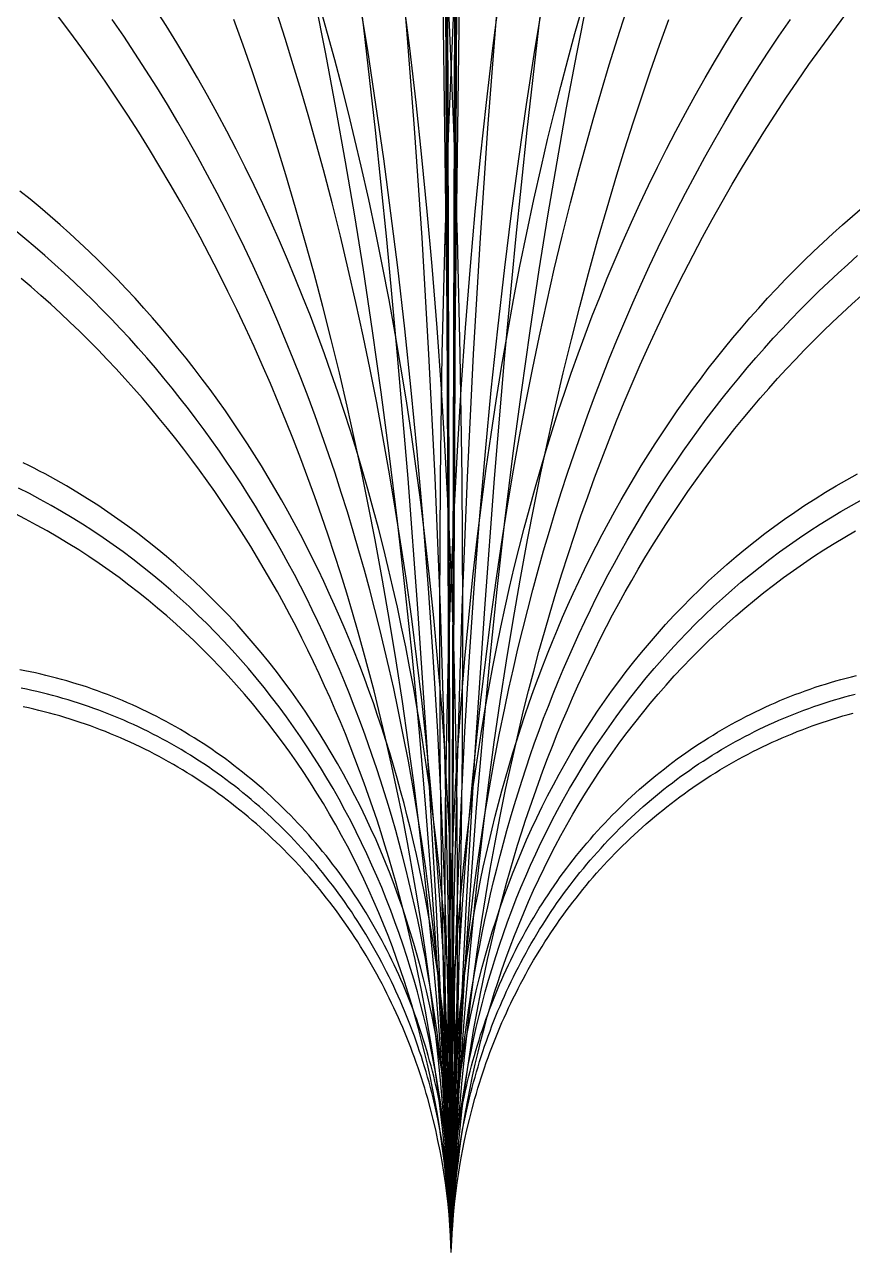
# Model space of a CAD drawing. Header units: millimetres. Extents: x -574 to 574, y 0 to 1996.
# Drawn here: x -20.8 to 19.6, y 0 to 59.9 of the extents above; entities that cross this region are included whole.
import ezdxf

# ---------------------------------------------------------------- set-up
doc = ezdxf.new("R2010")
doc.units = ezdxf.units.MM

msp = doc.modelspace()

# ---------------------------------------------------------------- linework, layer by layer
for points in [[(0, 0), (0, 0), (-2.244, 682.938), (-4.111, 825.61), (-7.212, 967.59), (-11.594, 1110.877), (-20.977, 1341.459), (-49.788, 1995.642)], [(0, 0), (0, 0), (2.244, 682.938), (4.111, 825.61), (7.212, 967.59), (11.594, 1110.877), (20.977, 1341.459), (49.788, 1995.642)], [(0, 0), (0, 0), (-2.071, 466.23), (-4.493, 683.257), (-6.067, 755.252), (-8.249, 826.561), (-11.068, 898.182), (-14.56, 970.78), (-18.801, 1045.351), (-23.959, 1123.893), (-30.532, 1212.072), (-94.621, 1975.681)], [(0, 0), (0, 0), (2.071, 466.23), (4.493, 683.257), (6.067, 755.252), (8.249, 826.561), (11.068, 898.182), (14.56, 970.78), (18.801, 1045.351), (23.959, 1123.893), (30.532, 1212.072), (94.621, 1975.681)], [(0, 0), (0, 0), (-0.598, 208.331), (-4.153, 466.88), (-7.762, 643.021), (-9.005, 683.865), (-10.457, 720.68), (-12.217, 757.145), (-14.317, 793.929), (-16.762, 831.027), (-19.582, 868.77), (-22.844, 907.822), (-26.663, 949.178), (-31.183, 993.832), (-36.682, 1043.771), (-43.489, 1100.977), (-52.158, 1168.752), (-65.129, 1263.324), (-163.734, 1944.91)], [(0, 0), (0, 0), (0.598, 208.331), (4.153, 466.88), (7.762, 643.021), (9.005, 683.865), (10.457, 720.68), (12.217, 757.145), (14.317, 793.929), (16.762, 831.027), (19.582, 868.77), (22.844, 907.822), (26.663, 949.178), (31.183, 993.832), (36.682, 1043.771), (43.489, 1100.977), (52.158, 1168.752), (65.129, 1263.324), (163.734, 1944.91)], [(0, 0), (0, 0), (-0.461, 152.062), (-1.202, 208.662), (-3.492, 310.122), (-8.337, 467.804), (-13.407, 598.332), (-15.564, 643.833), (-16.838, 666.237), (-18.136, 685.956), (-19.608, 705.663), (-21.253, 725.356), (-23.103, 745.367), (-25.196, 766.027), (-27.544, 787.334), (-30.198, 809.618), (-33.26, 833.538), (-36.76, 859.09), (-40.824, 886.93), (-45.542, 917.381), (-51.123, 951.425), (-57.743, 989.71), (-65.718, 1033.537)], [(0, 0), (0, 0), (0.461, 152.062), (1.202, 208.662), (3.492, 310.122), (8.337, 467.804), (13.407, 598.332), (15.564, 643.833), (16.838, 666.237), (18.136, 685.956), (19.608, 705.663), (21.253, 725.356), (23.103, 745.367), (25.196, 766.027), (27.544, 787.334), (30.198, 809.618), (33.26, 833.538), (36.76, 859.09), (40.824, 886.93), (45.542, 917.381), (51.123, 951.425), (57.743, 989.71), (65.718, 1033.537)], [(0, 0), (0, 0), (-0.374, 109.189), (-0.921, 152.058), (-1.547, 180.856), (-2.403, 208.643), (-3.963, 247.8), (-6.999, 310.36), (-11.389, 387.271), (-16.735, 468.485), (-22.529, 546.31)], [(0, 0), (0, 0), (0.374, 109.189), (0.921, 152.058), (1.547, 180.856), (2.403, 208.643), (3.963, 247.8), (6.999, 310.36), (11.389, 387.271), (16.735, 468.485), (22.529, 546.31)], [(0, 0), (0, 0), (-0.274, 72.346), (-0.752, 109.521), (-1.286, 133.966), (-1.851, 152.379), (-2.461, 167.774), (-3.126, 181.49), (-3.895, 194.866), (-4.849, 209.237), (-6.132, 226.27), (-7.987, 248.298), (-10.625, 276.645), (-14.12, 310.967), (-18.319, 348.918), (-23.046, 388.494), (-28.247, 429.025), (-33.894, 470.171), (-39.852, 510.936)], [(0, 0), (0, 0), (0.274, 72.346), (0.752, 109.521), (1.286, 133.966), (1.851, 152.379), (2.461, 167.774), (3.126, 181.49), (3.895, 194.866), (4.849, 209.237), (6.132, 226.27), (7.987, 248.298), (10.625, 276.645), (14.12, 310.967), (18.319, 348.918), (23.046, 388.494), (28.247, 429.025), (33.894, 470.171), (39.852, 510.936)], [(0, 0), (0, 0), (-0.175, 43.541), (-0.548, 72.344), (-1.008, 93.439), (-1.513, 109.844), (-2.046, 123.23), (-2.601, 134.605), (-3.161, 144.302), (-3.74, 152.991), (-4.347, 161.006), (-4.968, 168.349), (-5.624, 175.352), (-6.309, 182.015), (-7.052, 188.673), (-7.856, 195.323), (-8.763, 202.298), (-9.78, 209.596), (-10.911, 217.216), (-12.266, 225.818), (-13.862, 235.4), (-15.773, 246.286), (-18.083, 258.802)], [(0, 0), (0, 0), (0.175, 43.541), (0.548, 72.344), (1.008, 93.439), (1.513, 109.844), (2.046, 123.23), (2.601, 134.605), (3.161, 144.302), (3.74, 152.991), (4.347, 161.006), (4.968, 168.349), (5.624, 175.352), (6.309, 182.015), (7.052, 188.673), (7.856, 195.323), (8.763, 202.298), (9.78, 209.596), (10.911, 217.216), (12.266, 225.818), (13.862, 235.4), (15.773, 246.286), (18.083, 258.802)], [(0, 0), (0, 0), (-0.355, 9.034), (-0.744, 17.06), (-1.166, 24.414), (-1.632, 31.431), (-2.112, 37.774), (-2.62, 43.78), (-3.153, 49.447), (-3.703, 54.776), (-4.266, 59.767), (-4.833, 64.42), (-5.4, 68.736), (-5.959, 72.715), (-6.553, 76.689), (-7.131, 80.326), (-7.743, 83.958), (-8.329, 87.255), (-8.945, 90.546), (-9.592, 93.831)], [(0, 0), (0, 0), (-0.04, 9.04), (-0.148, 17.076), (-0.313, 24.44), (-0.534, 31.468), (-0.792, 37.825), (-1.091, 43.845), (-1.425, 49.527), (-1.79, 54.872), (-2.178, 59.879), (-2.583, 64.55), (-2.999, 68.883), (-3.419, 72.879), (-3.875, 76.871), (-4.326, 80.526), (-4.811, 84.177), (-5.282, 87.492), (-5.784, 90.803), (-6.262, 93.778)], [(0, 0), (0, 0), (0.276, 9.036), (0.448, 17.071), (0.54, 24.436), (0.564, 31.468), (0.528, 37.83), (0.44, 43.856), (0.304, 49.547), (0.126, 54.901), (-0.087, 59.919), (-0.329, 64.6), (-0.593, 68.945), (-0.874, 72.953), (-1.19, 76.959), (-1.514, 80.628), (-1.871, 84.294), (-2.227, 87.623), (-2.613, 90.949), (-2.987, 93.939)], [(0, 0), (0, 0), (-0.276, 9.036), (-0.448, 17.071), (-0.54, 24.436), (-0.564, 31.468), (-0.528, 37.83), (-0.44, 43.856), (-0.304, 49.547), (-0.126, 54.901), (0.087, 59.919), (0.329, 64.6), (0.593, 68.945), (0.874, 72.953), (1.19, 76.959), (1.514, 80.628), (1.871, 84.294), (2.227, 87.623), (2.613, 90.949), (2.987, 93.939)], [(0, 0), (0, 0), (0.355, 9.034), (0.744, 17.06), (1.166, 24.414), (1.632, 31.431), (2.112, 37.774), (2.62, 43.78), (3.153, 49.447), (3.703, 54.776), (4.266, 59.767), (4.833, 64.42), (5.4, 68.736), (5.959, 72.715), (6.553, 76.689), (7.131, 80.326), (7.743, 83.958), (8.329, 87.255), (8.945, 90.546), (9.592, 93.831)], [(0, 0), (0, 0), (0.04, 9.04), (0.148, 17.076), (0.313, 24.44), (0.534, 31.468), (0.792, 37.825), (1.091, 43.845), (1.425, 49.527), (1.79, 54.872), (2.178, 59.879), (2.583, 64.55), (2.999, 68.883), (3.419, 72.879), (3.875, 76.871), (4.326, 80.526), (4.811, 84.177), (5.282, 87.492), (5.784, 90.803), (6.262, 93.778)], [(0, 0), (0, 0), (-0.023, 5.018), (-0.083, 9.367), (-0.183, 13.715), (-0.313, 17.727), (-0.479, 21.738), (-0.664, 25.413), (-0.884, 29.087), (-1.113, 32.424), (-1.373, 35.76), (-1.664, 39.093), (-1.953, 42.089), (-2.269, 45.084), (-2.614, 48.075), (-2.944, 50.731), (-3.298, 53.384), (-3.677, 56.033), (-4.08, 58.679), (-4.51, 61.32)], [(0, 0), (0, 0), (0.152, 5.016), (0.244, 9.364), (0.295, 13.713), (0.306, 17.727), (0.28, 21.742), (0.223, 25.421), (0.132, 29.1), (0.019, 32.444), (-0.124, 35.786), (-0.299, 39.127), (-0.483, 42.132), (-0.695, 45.135), (-0.934, 48.137), (-1.172, 50.803), (-1.433, 53.466), (-1.719, 56.127), (-2.03, 58.785), (-2.368, 61.44)], [(0, 0), (0, 0), (-0.152, 5.016), (-0.244, 9.364), (-0.295, 13.713), (-0.306, 17.727), (-0.28, 21.742), (-0.223, 25.421), (-0.132, 29.1), (-0.019, 32.444), (0.124, 35.786), (0.299, 39.127), (0.483, 42.132), (0.695, 45.135), (0.934, 48.137), (1.172, 50.803), (1.433, 53.466), (1.719, 56.127), (2.03, 58.785), (2.368, 61.44)], [(0, 0), (0, 0), (0.023, 5.018), (0.083, 9.367), (0.183, 13.715), (0.313, 17.727), (0.479, 21.738), (0.664, 25.413), (0.884, 29.087), (1.113, 32.424), (1.373, 35.76), (1.664, 39.093), (1.953, 42.089), (2.269, 45.084), (2.614, 48.075), (2.944, 50.731), (3.298, 53.384), (3.677, 56.033), (4.08, 58.679), (4.51, 61.32)], [(0, 0), (0, 0), (0.05, 1.65), (0.077, 2.97), (0.091, 4.29), (0.094, 5.61), (0.084, 6.931), (0.061, 8.251), (0.025, 9.571), (-0.023, 10.89), (-0.084, 12.209), (-0.159, 13.527), (-0.247, 14.844), (-0.349, 16.161), (-0.465, 17.476), (-0.595, 18.79), (-0.739, 20.102), (-0.897, 21.413), (-1.07, 22.722), (-1.257, 24.029), (-1.46, 25.334), (-1.677, 26.636), (-1.85, 27.611), (-2.032, 28.585), (-2.222, 29.556), (-2.422, 30.526), (-2.63, 31.494), (-2.847, 32.46), (-3.074, 33.424), (-3.309, 34.386), (-3.554, 35.346), (-3.808, 36.303), (-4.072, 37.257), (-4.345, 38.209), (-4.627, 39.158), (-4.919, 40.104), (-5.221, 41.048), (-5.533, 41.988), (-5.854, 42.924), (-6.186, 43.857), (-6.527, 44.787), (-6.878, 45.713), (-7.24, 46.635), (-7.611, 47.552), (-7.993, 48.466), (-8.386, 49.375), (-8.788, 50.28), (-9.202, 51.18), (-9.625, 52.075), (-10.06, 52.965), (-10.505, 53.849), (-10.96, 54.729), (-11.427, 55.602), (-11.904, 56.47), (-12.392, 57.332), (-12.89, 58.187), (-13.4, 59.036), (-13.92, 59.879), (-14.451, 60.714)], [(0, 0), (0, 0), (-0.198, 5.014), (-0.41, 9.358), (-0.662, 13.7), (-0.931, 17.705), (-1.237, 21.708), (-1.551, 25.375), (-1.898, 29.038), (-2.244, 32.366), (-2.62, 35.69), (-3.027, 39.011), (-3.42, 41.996), (-3.841, 44.977), (-4.289, 47.954), (-4.712, 50.597), (-5.158, 53.236), (-5.628, 55.871), (-6.124, 58.501), (-6.645, 61.126)], [(0, 0), (0, 0), (0.09, 3), (0.137, 5.334), (0.162, 7.668), (0.166, 10.003), (0.149, 12.337), (0.108, 14.671), (0.045, 17.005), (-0.028, 19.005), (-0.119, 21.004), (-0.228, 23.002), (-0.355, 24.999), (-0.502, 26.994), (-0.667, 28.988), (-0.852, 30.981), (-1.058, 32.971), (-1.284, 34.959), (-1.488, 36.614), (-1.707, 38.267), (-1.941, 39.918), (-2.191, 41.567), (-2.456, 43.213), (-2.738, 44.857), (-3.035, 46.497), (-3.349, 48.135), (-3.68, 49.769), (-4.028, 51.4), (-4.394, 53.027), (-4.699, 54.326), (-5.016, 55.621), (-5.344, 56.914), (-5.684, 58.204), (-6.036, 59.491), (-6.4, 60.774)], [(0, 0), (0, 0), (-0.09, 3), (-0.137, 5.334), (-0.162, 7.668), (-0.166, 10.003), (-0.149, 12.337), (-0.108, 14.671), (-0.045, 17.005), (0.028, 19.005), (0.119, 21.004), (0.228, 23.002), (0.355, 24.999), (0.502, 26.994), (0.667, 28.988), (0.852, 30.981), (1.058, 32.971), (1.284, 34.959), (1.488, 36.614), (1.707, 38.267), (1.941, 39.918), (2.191, 41.567), (2.456, 43.213), (2.738, 44.857), (3.035, 46.497), (3.349, 48.135), (3.68, 49.769), (4.028, 51.4), (4.394, 53.027), (4.699, 54.326), (5.016, 55.621), (5.344, 56.914), (5.684, 58.204), (6.036, 59.491), (6.4, 60.774)], [(0, 0), (0, 0), (-0.05, 1.65), (-0.077, 2.97), (-0.091, 4.29), (-0.094, 5.61), (-0.084, 6.931), (-0.061, 8.251), (-0.025, 9.571), (0.023, 10.89), (0.084, 12.209), (0.159, 13.527), (0.247, 14.844), (0.349, 16.161), (0.465, 17.476), (0.595, 18.79), (0.739, 20.102), (0.897, 21.413), (1.07, 22.722), (1.257, 24.029), (1.46, 25.334), (1.677, 26.636), (1.85, 27.611), (2.032, 28.585), (2.222, 29.556), (2.422, 30.526), (2.63, 31.494), (2.847, 32.46), (3.074, 33.424), (3.309, 34.386), (3.554, 35.346), (3.808, 36.303), (4.072, 37.257), (4.345, 38.209), (4.627, 39.158), (4.919, 40.104), (5.221, 41.048), (5.533, 41.988), (5.854, 42.924), (6.186, 43.857), (6.527, 44.787), (6.878, 45.713), (7.24, 46.635), (7.611, 47.552), (7.993, 48.466), (8.386, 49.375), (8.788, 50.28), (9.202, 51.18), (9.625, 52.075), (10.06, 52.965), (10.505, 53.849), (10.96, 54.729), (11.427, 55.602), (11.904, 56.47), (12.392, 57.332), (12.89, 58.187), (13.4, 59.036), (13.92, 59.879), (14.451, 60.714)], [(0, 0), (0, 0), (0.198, 5.014), (0.41, 9.358), (0.662, 13.7), (0.931, 17.705), (1.237, 21.708), (1.551, 25.375), (1.898, 29.038), (2.244, 32.366), (2.62, 35.69), (3.027, 39.011), (3.42, 41.996), (3.841, 44.977), (4.289, 47.954), (4.712, 50.597), (5.158, 53.236), (5.628, 55.871), (6.124, 58.501), (6.645, 61.126)], [(0, 0), (0, 0), (-0.065, 1.649), (-0.13, 2.968), (-0.208, 4.286), (-0.298, 5.603), (-0.4, 6.919), (-0.515, 8.235), (-0.642, 9.549), (-0.783, 10.862), (-0.936, 12.173), (-1.102, 13.483), (-1.282, 14.791), (-1.476, 16.097), (-1.683, 17.401), (-1.904, 18.703), (-2.139, 20.002), (-2.388, 21.299), (-2.652, 22.592), (-2.93, 23.883), (-3.223, 25.17), (-3.53, 26.454), (-3.771, 27.415), (-4.02, 28.373), (-4.277, 29.33), (-4.544, 30.283), (-4.819, 31.235), (-5.103, 32.183), (-5.395, 33.129), (-5.697, 34.072), (-6.008, 35.013), (-6.328, 35.95), (-6.657, 36.884), (-6.995, 37.814), (-7.343, 38.742), (-7.7, 39.665), (-8.066, 40.585), (-8.442, 41.502), (-8.827, 42.414), (-9.222, 43.322), (-9.626, 44.226), (-10.04, 45.125), (-10.464, 46.02), (-10.898, 46.91), (-11.342, 47.796), (-11.795, 48.676), (-12.259, 49.551), (-12.732, 50.421), (-13.216, 51.285), (-13.71, 52.143), (-14.214, 52.995), (-14.728, 53.842), (-15.252, 54.682), (-15.786, 55.515), (-16.331, 56.342), (-16.886, 57.163), (-17.451, 57.976), (-18.027, 58.782), (-18.612, 59.58), (-19.208, 60.371)], [(0, 0), (0, 0), (-0.007, 1.65), (-0.027, 2.971), (-0.058, 4.291), (-0.102, 5.61), (-0.158, 6.929), (-0.227, 8.248), (-0.309, 9.566), (-0.403, 10.883), (-0.51, 12.198), (-0.631, 13.513), (-0.765, 14.827), (-0.913, 16.139), (-1.075, 17.449), (-1.25, 18.758), (-1.44, 20.064), (-1.644, 21.369), (-1.862, 22.671), (-2.095, 23.971), (-2.343, 25.267), (-2.605, 26.561), (-2.812, 27.53), (-3.028, 28.496), (-3.252, 29.461), (-3.485, 30.423), (-3.727, 31.384), (-3.978, 32.341), (-4.237, 33.297), (-4.506, 34.25), (-4.784, 35.2), (-5.072, 36.148), (-5.368, 37.093), (-5.674, 38.035), (-5.989, 38.973), (-6.314, 39.909), (-6.648, 40.841), (-6.992, 41.77), (-7.346, 42.695), (-7.709, 43.616), (-8.082, 44.533), (-8.465, 45.446), (-8.858, 46.355), (-9.261, 47.26), (-9.674, 48.16), (-10.098, 49.055), (-10.531, 49.945), (-10.975, 50.83), (-11.429, 51.71), (-11.893, 52.585), (-12.368, 53.454), (-12.853, 54.317), (-13.349, 55.174), (-13.855, 56.025), (-14.372, 56.87), (-14.899, 57.708), (-15.437, 58.54), (-15.985, 59.365), (-16.544, 60.182)], [(0, 0), (0, 0), (-0.12, 2.999), (-0.236, 5.331), (-0.373, 7.661), (-0.532, 9.99), (-0.712, 12.318), (-0.915, 14.643), (-1.141, 16.967), (-1.354, 18.956), (-1.584, 20.944), (-1.832, 22.93), (-2.098, 24.913), (-2.383, 26.893), (-2.687, 28.871), (-3.011, 30.846), (-3.354, 32.817), (-3.718, 34.785), (-4.037, 36.421), (-4.371, 38.055), (-4.72, 39.686), (-5.084, 41.313), (-5.463, 42.937), (-5.858, 44.557), (-6.268, 46.173), (-6.695, 47.785), (-7.139, 49.392), (-7.599, 50.995), (-8.076, 52.593), (-8.471, 53.867), (-8.876, 55.138), (-9.293, 56.405), (-9.721, 57.668), (-10.161, 58.928), (-10.613, 60.183)], [(0, 0), (0, 0), (-0.015, 3.001), (-0.05, 5.336), (-0.106, 7.669), (-0.183, 10.003), (-0.282, 12.335), (-0.404, 14.666), (-0.548, 16.996), (-0.691, 18.992), (-0.852, 20.987), (-1.03, 22.98), (-1.227, 24.971), (-1.443, 26.96), (-1.678, 28.947), (-1.933, 30.932), (-2.207, 32.914), (-2.503, 34.893), (-2.765, 36.54), (-3.041, 38.184), (-3.333, 39.826), (-3.64, 41.465), (-3.962, 43.101), (-4.301, 44.734), (-4.655, 46.363), (-5.026, 47.989), (-5.413, 49.611), (-5.818, 51.229), (-6.24, 52.842), (-6.59, 54.129), (-6.951, 55.413), (-7.324, 56.694), (-7.709, 57.971), (-8.105, 59.245), (-8.513, 60.515)], [(0, 0), (0, 0), (0.015, 3.001), (0.05, 5.336), (0.106, 7.669), (0.183, 10.003), (0.282, 12.335), (0.404, 14.666), (0.548, 16.996), (0.691, 18.992), (0.852, 20.987), (1.03, 22.98), (1.227, 24.971), (1.443, 26.96), (1.678, 28.947), (1.933, 30.932), (2.207, 32.914), (2.503, 34.893), (2.765, 36.54), (3.041, 38.184), (3.333, 39.826), (3.64, 41.465), (3.962, 43.101), (4.301, 44.734), (4.655, 46.363), (5.026, 47.989), (5.413, 49.611), (5.818, 51.229), (6.24, 52.842), (6.59, 54.129), (6.951, 55.413), (7.324, 56.694), (7.709, 57.971), (8.105, 59.245), (8.513, 60.515)], [(0, 0), (0, 0), (0.065, 1.649), (0.13, 2.968), (0.208, 4.286), (0.298, 5.603), (0.4, 6.919), (0.515, 8.235), (0.642, 9.549), (0.783, 10.862), (0.936, 12.173), (1.102, 13.483), (1.282, 14.791), (1.476, 16.097), (1.683, 17.401), (1.904, 18.703), (2.139, 20.002), (2.388, 21.299), (2.652, 22.592), (2.93, 23.883), (3.223, 25.17), (3.53, 26.454), (3.771, 27.415), (4.02, 28.373), (4.277, 29.33), (4.544, 30.283), (4.819, 31.235), (5.103, 32.183), (5.395, 33.129), (5.697, 34.072), (6.008, 35.013), (6.328, 35.95), (6.657, 36.884), (6.995, 37.814), (7.343, 38.742), (7.7, 39.665), (8.066, 40.585), (8.442, 41.502), (8.827, 42.414), (9.222, 43.322), (9.626, 44.226), (10.04, 45.125), (10.464, 46.02), (10.898, 46.91), (11.342, 47.796), (11.795, 48.676), (12.259, 49.551), (12.732, 50.421), (13.216, 51.285), (13.71, 52.143), (14.214, 52.995), (14.728, 53.842), (15.252, 54.682), (15.786, 55.515), (16.331, 56.342), (16.886, 57.163), (17.451, 57.976), (18.027, 58.782), (18.612, 59.58), (19.208, 60.371)], [(0, 0), (0, 0), (0.12, 2.999), (0.236, 5.331), (0.373, 7.661), (0.532, 9.99), (0.712, 12.318), (0.915, 14.643), (1.141, 16.967), (1.354, 18.956), (1.584, 20.944), (1.832, 22.93), (2.098, 24.913), (2.383, 26.893), (2.687, 28.871), (3.011, 30.846), (3.354, 32.817), (3.718, 34.785), (4.037, 36.421), (4.371, 38.055), (4.72, 39.686), (5.084, 41.313), (5.463, 42.937), (5.858, 44.557), (6.268, 46.173), (6.695, 47.785), (7.139, 49.392), (7.599, 50.995), (8.076, 52.593), (8.471, 53.867), (8.876, 55.138), (9.293, 56.405), (9.721, 57.668), (10.161, 58.928), (10.613, 60.183)], [(0, 0), (0, 0), (0.007, 1.65), (0.027, 2.971), (0.058, 4.291), (0.102, 5.61), (0.158, 6.929), (0.227, 8.248), (0.309, 9.566), (0.403, 10.883), (0.51, 12.198), (0.631, 13.513), (0.765, 14.827), (0.913, 16.139), (1.075, 17.449), (1.25, 18.758), (1.44, 20.064), (1.644, 21.369), (1.862, 22.671), (2.095, 23.971), (2.343, 25.267), (2.605, 26.561), (2.812, 27.53), (3.028, 28.496), (3.252, 29.461), (3.485, 30.423), (3.727, 31.384), (3.978, 32.341), (4.237, 33.297), (4.506, 34.25), (4.784, 35.2), (5.072, 36.148), (5.368, 37.093), (5.674, 38.035), (5.989, 38.973), (6.314, 39.909), (6.648, 40.841), (6.992, 41.77), (7.346, 42.695), (7.709, 43.616), (8.082, 44.533), (8.465, 45.446), (8.858, 46.355), (9.261, 47.26), (9.674, 48.16), (10.098, 49.055), (10.531, 49.945), (10.975, 50.83), (11.429, 51.71), (11.893, 52.585), (12.368, 53.454), (12.853, 54.317), (13.349, 55.174), (13.855, 56.025), (14.372, 56.87), (14.899, 57.708), (15.437, 58.54), (15.985, 59.365), (16.544, 60.182)], [(0, 0), (0, 0), (0.037, 1.282), (0.052, 2.243), (0.056, 3.205), (0.049, 4.166), (0.03, 5.128), (-0.001, 6.089), (-0.043, 7.049), (-0.097, 8.009), (-0.163, 8.969), (-0.241, 9.927), (-0.331, 10.884), (-0.433, 11.841), (-0.547, 12.795), (-0.674, 13.749), (-0.765, 14.383), (-0.862, 15.017), (-0.965, 15.65), (-1.073, 16.281), (-1.187, 16.912), (-1.307, 17.542), (-1.432, 18.171), (-1.563, 18.798), (-1.7, 19.424), (-1.843, 20.049), (-1.992, 20.673), (-2.146, 21.295), (-2.306, 21.916), (-2.473, 22.535), (-2.645, 23.152), (-2.823, 23.768), (-3.007, 24.382), (-3.197, 24.994), (-3.394, 25.605), (-3.596, 26.213), (-3.804, 26.819), (-4.018, 27.424), (-4.239, 28.026), (-4.465, 28.625), (-4.698, 29.223), (-4.937, 29.817), (-5.182, 30.41), (-5.433, 31), (-5.691, 31.587), (-5.954, 32.171), (-6.224, 32.752), (-6.5, 33.331), (-6.783, 33.906), (-7.071, 34.479), (-7.366, 35.048), (-7.668, 35.614), (-7.975, 36.176), (-8.289, 36.735), (-8.609, 37.291), (-8.935, 37.843), (-9.268, 38.391), (-9.607, 38.935), (-9.952, 39.475), (-10.303, 40.011), (-10.661, 40.543), (-11.024, 41.071), (-11.394, 41.595), (-11.77, 42.114), (-12.153, 42.629), (-12.541, 43.138), (-12.936, 43.644), (-13.336, 44.144), (-13.743, 44.64), (-14.156, 45.13), (-14.575, 45.615), (-15, 46.095), (-15.431, 46.57), (-15.868, 47.039), (-16.311, 47.502), (-16.759, 47.96), (-17.214, 48.412), (-17.674, 48.859), (-18.14, 49.299), (-18.612, 49.733), (-19.089, 50.16), (-19.572, 50.582), (-20.061, 50.997), (-20.555, 51.406), (-21.054, 51.807)], [(0, 0), (0, 0), (-0.037, 1.282), (-0.052, 2.243), (-0.056, 3.205), (-0.049, 4.166), (-0.03, 5.128), (0.001, 6.089), (0.043, 7.049), (0.097, 8.009), (0.163, 8.969), (0.241, 9.927), (0.331, 10.884), (0.433, 11.841), (0.547, 12.795), (0.674, 13.749), (0.765, 14.383), (0.862, 15.017), (0.965, 15.65), (1.073, 16.281), (1.187, 16.912), (1.307, 17.542), (1.432, 18.171), (1.563, 18.798), (1.7, 19.424), (1.843, 20.049), (1.992, 20.673), (2.146, 21.295), (2.306, 21.916), (2.473, 22.535), (2.645, 23.152), (2.823, 23.768), (3.007, 24.382), (3.197, 24.994), (3.394, 25.605), (3.596, 26.213), (3.804, 26.819), (4.018, 27.424), (4.239, 28.026), (4.465, 28.625), (4.698, 29.223), (4.937, 29.817), (5.182, 30.41), (5.433, 31), (5.691, 31.587), (5.954, 32.171), (6.224, 32.752), (6.5, 33.331), (6.783, 33.906), (7.071, 34.479), (7.366, 35.048), (7.668, 35.614), (7.975, 36.176), (8.289, 36.735), (8.609, 37.291), (8.935, 37.843), (9.268, 38.391), (9.607, 38.935), (9.952, 39.475), (10.303, 40.011), (10.661, 40.543), (11.024, 41.071), (11.394, 41.595), (11.77, 42.114), (12.153, 42.629), (12.541, 43.138), (12.936, 43.644), (13.336, 44.144), (13.743, 44.64), (14.156, 45.13), (14.575, 45.615), (15, 46.095), (15.431, 46.57), (15.868, 47.039), (16.311, 47.502), (16.759, 47.96), (17.214, 48.412), (17.674, 48.859), (18.14, 49.299), (18.612, 49.733), (19.089, 50.16), (19.572, 50.582), (20.061, 50.997)], [(0, 0), (0, 0), (-0.007, 1.282), (-0.026, 2.243), (-0.056, 3.205), (-0.097, 4.165), (-0.149, 5.125), (-0.213, 6.085), (-0.289, 7.043), (-0.377, 8.001), (-0.476, 8.958), (-0.587, 9.913), (-0.71, 10.866), (-0.845, 11.818), (-0.993, 12.769), (-1.153, 13.717), (-1.266, 14.348), (-1.385, 14.978), (-1.51, 15.606), (-1.64, 16.234), (-1.776, 16.861), (-1.918, 17.486), (-2.065, 18.11), (-2.218, 18.732), (-2.377, 19.353), (-2.541, 19.973), (-2.711, 20.591), (-2.888, 21.207), (-3.069, 21.822), (-3.257, 22.435), (-3.451, 23.046), (-3.65, 23.655), (-3.856, 24.263), (-4.067, 24.868), (-4.284, 25.471), (-4.507, 26.072), (-4.737, 26.671), (-4.972, 27.267), (-5.213, 27.861), (-5.46, 28.452), (-5.713, 29.041), (-5.973, 29.628), (-6.238, 30.211), (-6.509, 30.792), (-6.787, 31.37), (-7.071, 31.945), (-7.36, 32.516), (-7.656, 33.085), (-7.958, 33.651), (-8.267, 34.213), (-8.581, 34.771), (-8.901, 35.327), (-9.228, 35.878), (-9.561, 36.426), (-9.9, 36.97), (-10.245, 37.511), (-10.596, 38.047), (-10.953, 38.579), (-11.316, 39.108), (-11.685, 39.632), (-12.061, 40.151), (-12.442, 40.666), (-12.83, 41.177), (-13.223, 41.683), (-13.622, 42.185), (-14.028, 42.681), (-14.439, 43.173), (-14.856, 43.66), (-15.279, 44.141), (-15.708, 44.618), (-16.143, 45.089), (-16.584, 45.555), (-17.03, 46.015), (-17.482, 46.469), (-17.94, 46.918), (-18.403, 47.361), (-18.872, 47.798), (-19.347, 48.229), (-19.827, 48.654), (-20.312, 49.072), (-20.803, 49.485), (-21.3, 49.89)], [(0, 0), (0, 0), (0.007, 1.282), (0.026, 2.243), (0.056, 3.205), (0.097, 4.165), (0.149, 5.125), (0.213, 6.085), (0.289, 7.043), (0.377, 8.001), (0.476, 8.958), (0.587, 9.913), (0.71, 10.866), (0.845, 11.818), (0.993, 12.769), (1.153, 13.717), (1.266, 14.348), (1.385, 14.978), (1.51, 15.606), (1.64, 16.234), (1.776, 16.861), (1.918, 17.486), (2.065, 18.11), (2.218, 18.732), (2.377, 19.353), (2.541, 19.973), (2.711, 20.591), (2.888, 21.207), (3.069, 21.822), (3.257, 22.435), (3.451, 23.046), (3.65, 23.655), (3.856, 24.263), (4.067, 24.868), (4.284, 25.471), (4.507, 26.072), (4.737, 26.671), (4.972, 27.267), (5.213, 27.861), (5.46, 28.452), (5.713, 29.041), (5.973, 29.628), (6.238, 30.211), (6.509, 30.792), (6.787, 31.37), (7.071, 31.945), (7.36, 32.516), (7.656, 33.085), (7.958, 33.651), (8.267, 34.213), (8.581, 34.771), (8.901, 35.327), (9.228, 35.878), (9.561, 36.426), (9.9, 36.97), (10.245, 37.511), (10.596, 38.047), (10.953, 38.579), (11.316, 39.108), (11.685, 39.632), (12.061, 40.151), (12.442, 40.666), (12.83, 41.177), (13.223, 41.683), (13.622, 42.185), (14.028, 42.681), (14.439, 43.173), (14.856, 43.66), (15.279, 44.141), (15.708, 44.618), (16.143, 45.089), (16.584, 45.555), (17.03, 46.015), (17.482, 46.469), (17.94, 46.918), (18.403, 47.361), (18.872, 47.798), (19.347, 48.229), (19.827, 48.654)], [(0, 0), (0, 0), (-0.052, 1.281), (-0.104, 2.241), (-0.167, 3.201), (-0.242, 4.159), (-0.328, 5.117), (-0.426, 6.074), (-0.535, 7.029), (-0.656, 7.983), (-0.788, 8.935), (-0.933, 9.886), (-1.089, 10.835), (-1.257, 11.782), (-1.438, 12.726), (-1.631, 13.668), (-1.766, 14.295), (-1.907, 14.92), (-2.054, 15.544), (-2.206, 16.167), (-2.363, 16.788), (-2.527, 17.408), (-2.695, 18.027), (-2.87, 18.644), (-3.05, 19.259), (-3.236, 19.872), (-3.428, 20.484), (-3.625, 21.094), (-3.828, 21.702), (-4.037, 22.308), (-4.252, 22.912), (-4.473, 23.514), (-4.699, 24.114), (-4.931, 24.711), (-5.169, 25.306), (-5.413, 25.899), (-5.663, 26.49), (-5.918, 27.078), (-6.18, 27.663), (-6.447, 28.245), (-6.721, 28.825), (-7, 29.402), (-7.286, 29.976), (-7.577, 30.547), (-7.874, 31.115), (-8.177, 31.68), (-8.487, 32.242), (-8.802, 32.8), (-9.123, 33.354), (-9.451, 33.906), (-9.784, 34.453), (-10.123, 34.997), (-10.468, 35.537), (-10.819, 36.074), (-11.177, 36.606), (-11.54, 37.134), (-11.909, 37.658), (-12.284, 38.178), (-12.665, 38.694), (-13.052, 39.205), (-13.444, 39.712), (-13.843, 40.214), (-14.247, 40.711), (-14.657, 41.204), (-15.073, 41.692), (-15.495, 42.175), (-15.922, 42.653), (-16.356, 43.125), (-16.794, 43.592), (-17.239, 44.054), (-17.689, 44.511), (-18.144, 44.962), (-18.606, 45.407), (-19.072, 45.847), (-19.544, 46.28), (-20.022, 46.708), (-20.505, 47.13), (-20.993, 47.545)], [(0, 0), (0, 0), (0.052, 1.281), (0.104, 2.241), (0.167, 3.201), (0.242, 4.159), (0.328, 5.117), (0.426, 6.074), (0.535, 7.029), (0.656, 7.983), (0.788, 8.935), (0.933, 9.886), (1.089, 10.835), (1.257, 11.782), (1.438, 12.726), (1.631, 13.668), (1.766, 14.295), (1.907, 14.92), (2.054, 15.544), (2.206, 16.167), (2.363, 16.788), (2.527, 17.408), (2.695, 18.027), (2.87, 18.644), (3.05, 19.259), (3.236, 19.872), (3.428, 20.484), (3.625, 21.094), (3.828, 21.702), (4.037, 22.308), (4.252, 22.912), (4.473, 23.514), (4.699, 24.114), (4.931, 24.711), (5.169, 25.306), (5.413, 25.899), (5.663, 26.49), (5.918, 27.078), (6.18, 27.663), (6.447, 28.245), (6.721, 28.825), (7, 29.402), (7.286, 29.976), (7.577, 30.547), (7.874, 31.115), (8.177, 31.68), (8.487, 32.242), (8.802, 32.8), (9.123, 33.354), (9.451, 33.906), (9.784, 34.453), (10.123, 34.997), (10.468, 35.537), (10.819, 36.074), (11.177, 36.606), (11.54, 37.134), (11.909, 37.658), (12.284, 38.178), (12.665, 38.694), (13.052, 39.205), (13.444, 39.712), (13.843, 40.214), (14.247, 40.711), (14.657, 41.204), (15.073, 41.692), (15.495, 42.175), (15.922, 42.653), (16.356, 43.125), (16.794, 43.592), (17.239, 44.054), (17.689, 44.511), (18.144, 44.962), (18.606, 45.407), (19.072, 45.847), (19.544, 46.28), (20.022, 46.708)], [(0, 0), (0, 0), (0.026, 0.897), (0.034, 1.495), (0.036, 2.094), (0.03, 2.692), (0.016, 3.29), (-0.004, 3.888), (-0.032, 4.485), (-0.067, 5.083), (-0.11, 5.679), (-0.16, 6.276), (-0.218, 6.871), (-0.283, 7.466), (-0.356, 8.06), (-0.436, 8.653), (-0.524, 9.244), (-0.619, 9.835), (-0.722, 10.424), (-0.833, 11.012), (-0.952, 11.599), (-1.078, 12.183), (-1.212, 12.766), (-1.354, 13.348), (-1.504, 13.927), (-1.662, 14.504), (-1.827, 15.079), (-2.001, 15.651), (-2.182, 16.222), (-2.371, 16.789), (-2.569, 17.354), (-2.774, 17.916), (-2.987, 18.475), (-3.208, 19.031), (-3.437, 19.584), (-3.674, 20.133), (-3.919, 20.679), (-4.172, 21.221), (-4.433, 21.759), (-4.702, 22.294), (-4.979, 22.824), (-5.263, 23.351), (-5.555, 23.873), (-5.856, 24.39), (-6.164, 24.903), (-6.479, 25.411), (-6.803, 25.914), (-7.134, 26.413), (-7.473, 26.906), (-7.82, 27.393), (-8.174, 27.875), (-8.536, 28.352), (-8.905, 28.823), (-9.282, 29.288), (-9.666, 29.746), (-10.057, 30.199), (-10.456, 30.645), (-10.862, 31.084), (-11.275, 31.517), (-11.695, 31.943), (-12.122, 32.362), (-12.556, 32.774), (-12.997, 33.178), (-13.444, 33.575), (-13.899, 33.965), (-14.359, 34.346), (-14.826, 34.72), (-15.3, 35.086), (-15.779, 35.444), (-16.265, 35.793), (-16.756, 36.134), (-17.254, 36.467), (-17.757, 36.79), (-18.266, 37.105), (-18.78, 37.411), (-19.039, 37.561), (-19.299, 37.708), (-19.561, 37.853), (-19.824, 37.996), (-20.088, 38.137), (-20.353, 38.275), (-20.62, 38.41), (-20.887, 38.544)], [(0, 0), (0, 0), (-0.026, 0.897), (-0.034, 1.495), (-0.036, 2.094), (-0.03, 2.692), (-0.016, 3.29), (0.004, 3.888), (0.032, 4.485), (0.067, 5.083), (0.11, 5.679), (0.16, 6.276), (0.218, 6.871), (0.283, 7.466), (0.356, 8.06), (0.436, 8.653), (0.524, 9.244), (0.619, 9.835), (0.722, 10.424), (0.833, 11.012), (0.952, 11.599), (1.078, 12.183), (1.212, 12.766), (1.354, 13.348), (1.504, 13.927), (1.662, 14.504), (1.827, 15.079), (2.001, 15.651), (2.182, 16.222), (2.371, 16.789), (2.569, 17.354), (2.774, 17.916), (2.987, 18.475), (3.208, 19.031), (3.437, 19.584), (3.674, 20.133), (3.919, 20.679), (4.172, 21.221), (4.433, 21.759), (4.702, 22.294), (4.979, 22.824), (5.263, 23.351), (5.555, 23.873), (5.856, 24.39), (6.164, 24.903), (6.479, 25.411), (6.803, 25.914), (7.134, 26.413), (7.473, 26.906), (7.82, 27.393), (8.174, 27.875), (8.536, 28.352), (8.905, 28.823), (9.282, 29.288), (9.666, 29.746), (10.057, 30.199), (10.456, 30.645), (10.862, 31.084), (11.275, 31.517), (11.695, 31.943), (12.122, 32.362), (12.556, 32.774), (12.997, 33.178), (13.444, 33.575), (13.899, 33.965), (14.359, 34.346), (14.826, 34.72), (15.3, 35.086), (15.779, 35.444), (16.265, 35.793), (16.756, 36.134), (17.254, 36.467), (17.757, 36.79), (18.266, 37.105), (18.78, 37.411), (19.039, 37.561), (19.299, 37.708), (19.561, 37.853), (19.824, 37.996)], [(0, 0), (0, 0), (-0.005, 0.897), (-0.018, 1.496), (-0.037, 2.094), (-0.064, 2.691), (-0.098, 3.288), (-0.14, 3.885), (-0.189, 4.482), (-0.245, 5.077), (-0.308, 5.672), (-0.379, 6.266), (-0.457, 6.859), (-0.543, 7.451), (-0.637, 8.042), (-0.738, 8.632), (-0.846, 9.22), (-0.962, 9.807), (-1.086, 10.393), (-1.217, 10.976), (-1.356, 11.558), (-1.503, 12.138), (-1.657, 12.716), (-1.819, 13.292), (-1.989, 13.866), (-2.167, 14.437), (-2.352, 15.006), (-2.545, 15.572), (-2.747, 16.136), (-2.956, 16.696), (-3.172, 17.254), (-3.397, 17.808), (-3.629, 18.36), (-3.87, 18.908), (-4.118, 19.452), (-4.374, 19.993), (-4.638, 20.53), (-4.909, 21.063), (-5.188, 21.592), (-5.475, 22.117), (-5.77, 22.637), (-6.073, 23.154), (-6.383, 23.665), (-6.701, 24.172), (-7.026, 24.674), (-7.36, 25.171), (-7.7, 25.663), (-8.048, 26.149), (-8.404, 26.63), (-8.767, 27.106), (-9.137, 27.576), (-9.515, 28.04), (-9.9, 28.498), (-10.292, 28.949), (-10.692, 29.395), (-11.098, 29.834), (-11.512, 30.266), (-11.932, 30.692), (-12.36, 31.11), (-12.794, 31.522), (-13.235, 31.926), (-13.682, 32.324), (-14.136, 32.713), (-14.597, 33.095), (-15.064, 33.469), (-15.537, 33.836), (-16.016, 34.194), (-16.501, 34.544), (-16.992, 34.886), (-17.488, 35.219), (-17.991, 35.544), (-18.499, 35.861), (-19.012, 36.168), (-19.53, 36.466), (-20.054, 36.756), (-20.583, 37.036), (-21.116, 37.307)], [(0, 0), (0, 0), (0.005, 0.897), (0.018, 1.496), (0.037, 2.094), (0.064, 2.691), (0.098, 3.288), (0.14, 3.885), (0.189, 4.482), (0.245, 5.077), (0.308, 5.672), (0.379, 6.266), (0.457, 6.859), (0.543, 7.451), (0.637, 8.042), (0.738, 8.632), (0.846, 9.22), (0.962, 9.807), (1.086, 10.393), (1.217, 10.976), (1.356, 11.558), (1.503, 12.138), (1.657, 12.716), (1.819, 13.292), (1.989, 13.866), (2.167, 14.437), (2.352, 15.006), (2.545, 15.572), (2.747, 16.136), (2.956, 16.696), (3.172, 17.254), (3.397, 17.808), (3.629, 18.36), (3.87, 18.908), (4.118, 19.452), (4.374, 19.993), (4.638, 20.53), (4.909, 21.063), (5.188, 21.592), (5.475, 22.117), (5.77, 22.637), (6.073, 23.154), (6.383, 23.665), (6.701, 24.172), (7.026, 24.674), (7.36, 25.171), (7.7, 25.663), (8.048, 26.149), (8.404, 26.63), (8.767, 27.106), (9.137, 27.576), (9.515, 28.04), (9.9, 28.498), (10.292, 28.949), (10.692, 29.395), (11.098, 29.834), (11.512, 30.266), (11.932, 30.692), (12.36, 31.11), (12.794, 31.522), (13.235, 31.926), (13.682, 32.324), (14.136, 32.713), (14.597, 33.095), (15.064, 33.469), (15.537, 33.836), (16.016, 34.194), (16.501, 34.544), (16.992, 34.886), (17.488, 35.219), (17.991, 35.544), (18.499, 35.861), (19.012, 36.168), (19.53, 36.466), (20.054, 36.756)], [(0, 0), (0, 0), (-0.037, 0.897), (-0.07, 1.494), (-0.11, 2.091), (-0.158, 2.687), (-0.213, 3.283), (-0.275, 3.878), (-0.345, 4.472), (-0.422, 5.066), (-0.506, 5.658), (-0.598, 6.249), (-0.697, 6.839), (-0.803, 7.428), (-0.917, 8.015), (-1.038, 8.601), (-1.167, 9.185), (-1.304, 9.768), (-1.448, 10.349), (-1.599, 10.927), (-1.758, 11.504), (-1.925, 12.079), (-2.1, 12.651), (-2.282, 13.221), (-2.471, 13.788), (-2.669, 14.353), (-2.874, 14.915), (-3.087, 15.474), (-3.307, 16.03), (-3.536, 16.583), (-3.772, 17.133), (-4.016, 17.679), (-4.267, 18.222), (-4.526, 18.761), (-4.793, 19.297), (-5.067, 19.828), (-5.35, 20.356), (-5.639, 20.879), (-5.937, 21.399), (-6.242, 21.913), (-6.555, 22.423), (-6.875, 22.929), (-7.202, 23.429), (-7.537, 23.925), (-7.88, 24.415), (-8.23, 24.901), (-8.587, 25.381), (-8.952, 25.855), (-9.324, 26.324), (-9.703, 26.787), (-10.089, 27.244), (-10.482, 27.694), (-10.882, 28.139), (-11.29, 28.577), (-11.704, 29.009), (-12.125, 29.434), (-12.553, 29.852), (-12.987, 30.263), (-13.428, 30.668), (-13.876, 31.065), (-14.33, 31.454), (-14.79, 31.836), (-15.257, 32.211), (-15.73, 32.577), (-16.209, 32.936), (-16.693, 33.287), (-17.184, 33.629), (-17.68, 33.963), (-18.182, 34.289), (-18.689, 34.606), (-19.202, 34.915), (-19.72, 35.215), (-20.242, 35.506), (-20.77, 35.788), (-21.303, 36.06)], [(0, 0), (0, 0), (0.037, 0.897), (0.07, 1.494), (0.11, 2.091), (0.158, 2.687), (0.213, 3.283), (0.275, 3.878), (0.345, 4.472), (0.422, 5.066), (0.506, 5.658), (0.598, 6.249), (0.697, 6.839), (0.803, 7.428), (0.917, 8.015), (1.038, 8.601), (1.167, 9.185), (1.304, 9.768), (1.448, 10.349), (1.599, 10.927), (1.758, 11.504), (1.925, 12.079), (2.1, 12.651), (2.282, 13.221), (2.471, 13.788), (2.669, 14.353), (2.874, 14.915), (3.087, 15.474), (3.307, 16.03), (3.536, 16.583), (3.772, 17.133), (4.016, 17.679), (4.267, 18.222), (4.526, 18.761), (4.793, 19.297), (5.067, 19.828), (5.35, 20.356), (5.639, 20.879), (5.937, 21.399), (6.242, 21.913), (6.555, 22.423), (6.875, 22.929), (7.202, 23.429), (7.537, 23.925), (7.88, 24.415), (8.23, 24.901), (8.587, 25.381), (8.952, 25.855), (9.324, 26.324), (9.703, 26.787), (10.089, 27.244), (10.482, 27.694), (10.882, 28.139), (11.29, 28.577), (11.704, 29.009), (12.125, 29.434), (12.553, 29.852), (12.987, 30.263), (13.428, 30.668), (13.876, 31.065), (14.33, 31.454), (14.79, 31.836), (15.257, 32.211), (15.73, 32.577), (16.209, 32.936), (16.693, 33.287), (17.184, 33.629), (17.68, 33.963), (18.182, 34.289), (18.689, 34.606), (19.202, 34.915), (19.72, 35.215)], [(0, 0), (0, 0), (0.021, 0.788), (0.024, 1.313), (0.019, 1.838), (0.005, 2.363), (-0.018, 2.888), (-0.05, 3.413), (-0.091, 3.936), (-0.14, 4.459), (-0.198, 4.981), (-0.266, 5.502), (-0.342, 6.022), (-0.427, 6.54), (-0.521, 7.057), (-0.624, 7.572), (-0.679, 7.829), (-0.737, 8.085), (-0.796, 8.341), (-0.858, 8.597), (-0.922, 8.851), (-0.988, 9.106), (-1.056, 9.359), (-1.127, 9.612), (-1.2, 9.864), (-1.275, 10.116), (-1.353, 10.367), (-1.433, 10.617), (-1.515, 10.867), (-1.599, 11.115), (-1.686, 11.363), (-1.775, 11.611), (-1.866, 11.857), (-1.959, 12.102), (-2.055, 12.347), (-2.152, 12.591), (-2.253, 12.834), (-2.355, 13.076), (-2.46, 13.317), (-2.566, 13.556), (-2.675, 13.795), (-2.787, 14.033), (-2.9, 14.27), (-3.016, 14.506), (-3.134, 14.741), (-3.254, 14.974), (-3.377, 15.206), (-3.501, 15.438), (-3.628, 15.668), (-3.757, 15.897), (-3.888, 16.124), (-4.022, 16.35), (-4.157, 16.575), (-4.295, 16.799), (-4.435, 17.021), (-4.577, 17.242), (-4.721, 17.462), (-4.867, 17.68), (-5.016, 17.897), (-5.166, 18.112), (-5.319, 18.326), (-5.474, 18.538), (-5.63, 18.749), (-5.789, 18.958), (-5.95, 19.165), (-6.113, 19.371), (-6.278, 19.576), (-6.445, 19.778), (-6.614, 19.979), (-6.785, 20.179), (-6.959, 20.376), (-7.134, 20.572), (-7.311, 20.766), (-7.489, 20.958), (-7.67, 21.149), (-7.853, 21.337), (-8.038, 21.524), (-8.224, 21.709), (-8.413, 21.892), (-8.603, 22.073), (-8.795, 22.252), (-8.989, 22.429), (-9.185, 22.605), (-9.382, 22.778), (-9.582, 22.949), (-9.783, 23.118), (-9.986, 23.285), (-10.19, 23.45), (-10.396, 23.612), (-10.604, 23.773), (-10.814, 23.931), (-11.025, 24.087), (-11.237, 24.241), (-11.452, 24.393), (-11.668, 24.543), (-11.885, 24.69), (-12.104, 24.835), (-12.325, 24.978), (-12.547, 25.118), (-12.77, 25.256), (-12.995, 25.392), (-13.221, 25.525), (-13.449, 25.656), (-13.678, 25.785), (-13.909, 25.911), (-14.14, 26.034), (-14.373, 26.156), (-14.608, 26.274), (-14.843, 26.39), (-15.08, 26.504), (-15.318, 26.615), (-15.557, 26.724), (-15.798, 26.83), (-16.039, 26.933), (-16.282, 27.034), (-16.525, 27.132), (-16.77, 27.228), (-17.015, 27.321), (-17.262, 27.411), (-17.51, 27.499), (-17.758, 27.583), (-18.008, 27.666), (-18.258, 27.745), (-18.509, 27.822), (-18.761, 27.896), (-19.014, 27.968), (-19.268, 28.036), (-19.522, 28.102), (-19.777, 28.165), (-20.032, 28.225), (-20.289, 28.283), (-20.546, 28.338), (-20.803, 28.39), (-21.061, 28.439)], [(0, 0), (0, 0), (-0.021, 0.788), (-0.024, 1.313), (-0.019, 1.838), (-0.005, 2.363), (0.018, 2.888), (0.05, 3.413), (0.091, 3.936), (0.14, 4.459), (0.198, 4.981), (0.266, 5.502), (0.342, 6.022), (0.427, 6.54), (0.521, 7.057), (0.624, 7.572), (0.679, 7.829), (0.737, 8.085), (0.796, 8.341), (0.858, 8.597), (0.922, 8.851), (0.988, 9.106), (1.056, 9.359), (1.127, 9.612), (1.2, 9.864), (1.275, 10.116), (1.353, 10.367), (1.433, 10.617), (1.515, 10.867), (1.599, 11.115), (1.686, 11.363), (1.775, 11.611), (1.866, 11.857), (1.959, 12.102), (2.055, 12.347), (2.152, 12.591), (2.253, 12.834), (2.355, 13.076), (2.46, 13.317), (2.566, 13.556), (2.675, 13.795), (2.787, 14.033), (2.9, 14.27), (3.016, 14.506), (3.134, 14.741), (3.254, 14.974), (3.377, 15.206), (3.501, 15.438), (3.628, 15.668), (3.757, 15.897), (3.888, 16.124), (4.022, 16.35), (4.157, 16.575), (4.295, 16.799), (4.435, 17.021), (4.577, 17.242), (4.721, 17.462), (4.867, 17.68), (5.016, 17.897), (5.166, 18.112), (5.319, 18.326), (5.474, 18.538), (5.63, 18.749), (5.789, 18.958), (5.95, 19.165), (6.113, 19.371), (6.278, 19.576), (6.445, 19.778), (6.614, 19.979), (6.785, 20.179), (6.959, 20.376), (7.134, 20.572), (7.311, 20.766), (7.489, 20.958), (7.67, 21.149), (7.853, 21.337), (8.038, 21.524), (8.224, 21.709), (8.413, 21.892), (8.603, 22.073), (8.795, 22.252), (8.989, 22.429), (9.185, 22.605), (9.382, 22.778), (9.582, 22.949), (9.783, 23.118), (9.986, 23.285), (10.19, 23.45), (10.396, 23.612), (10.604, 23.773), (10.814, 23.931), (11.025, 24.087), (11.237, 24.241), (11.452, 24.393), (11.668, 24.543), (11.885, 24.69), (12.104, 24.835), (12.325, 24.978), (12.547, 25.118), (12.77, 25.256), (12.995, 25.392), (13.221, 25.525), (13.449, 25.656), (13.678, 25.785), (13.909, 25.911), (14.14, 26.034), (14.373, 26.156), (14.608, 26.274), (14.843, 26.39), (15.08, 26.504), (15.318, 26.615), (15.557, 26.724), (15.798, 26.83), (16.039, 26.933), (16.282, 27.034), (16.525, 27.132), (16.77, 27.228), (17.015, 27.321), (17.262, 27.411), (17.51, 27.499), (17.758, 27.583), (18.008, 27.666), (18.258, 27.745), (18.509, 27.822), (18.761, 27.896), (19.014, 27.968), (19.268, 28.036), (19.522, 28.102), (19.777, 28.165)], [(0, 0), (0, 0), (-0.006, 0.788), (-0.022, 1.313), (-0.045, 1.838), (-0.078, 2.362), (-0.119, 2.886), (-0.169, 3.409), (-0.228, 3.931), (-0.296, 4.452), (-0.372, 4.971), (-0.458, 5.49), (-0.552, 6.006), (-0.655, 6.522), (-0.767, 7.035), (-0.888, 7.546), (-0.952, 7.801), (-1.018, 8.055), (-1.087, 8.308), (-1.157, 8.561), (-1.23, 8.814), (-1.305, 9.066), (-1.382, 9.317), (-1.462, 9.567), (-1.544, 9.816), (-1.628, 10.065), (-1.714, 10.313), (-1.802, 10.561), (-1.893, 10.807), (-1.986, 11.053), (-2.081, 11.298), (-2.178, 11.542), (-2.278, 11.785), (-2.38, 12.027), (-2.484, 12.268), (-2.59, 12.508), (-2.699, 12.747), (-2.809, 12.986), (-2.922, 13.223), (-3.037, 13.459), (-3.155, 13.694), (-3.274, 13.928), (-3.396, 14.16), (-3.52, 14.392), (-3.646, 14.623), (-3.774, 14.852), (-3.905, 15.08), (-4.037, 15.306), (-4.172, 15.532), (-4.309, 15.756), (-4.448, 15.979), (-4.589, 16.201), (-4.732, 16.421), (-4.877, 16.639), (-5.025, 16.857), (-5.174, 17.073), (-5.326, 17.287), (-5.48, 17.5), (-5.636, 17.712), (-5.793, 17.922), (-5.953, 18.13), (-6.115, 18.337), (-6.279, 18.542), (-6.445, 18.745), (-6.613, 18.947), (-6.783, 19.148), (-6.955, 19.346), (-7.129, 19.543), (-7.305, 19.738), (-7.483, 19.931), (-7.662, 20.123), (-7.844, 20.313), (-8.028, 20.501), (-8.213, 20.687), (-8.4, 20.871), (-8.589, 21.053), (-8.78, 21.234), (-8.973, 21.412), (-9.167, 21.589), (-9.364, 21.763), (-9.562, 21.936), (-9.762, 22.106), (-9.963, 22.274), (-10.167, 22.441), (-10.371, 22.605), (-10.578, 22.767), (-10.786, 22.927), (-10.996, 23.085), (-11.208, 23.241), (-11.421, 23.394), (-11.636, 23.545), (-11.852, 23.695), (-12.07, 23.841), (-12.289, 23.986), (-12.51, 24.128), (-12.732, 24.268), (-12.956, 24.406), (-13.181, 24.541), (-13.407, 24.674), (-13.635, 24.805), (-13.865, 24.933), (-14.095, 25.059), (-14.327, 25.182), (-14.56, 25.303), (-14.795, 25.421), (-15.03, 25.537), (-15.267, 25.651), (-15.505, 25.762), (-15.745, 25.87), (-15.985, 25.976), (-16.226, 26.079), (-16.469, 26.18), (-16.713, 26.278), (-16.957, 26.374), (-17.203, 26.467), (-17.449, 26.557), (-17.697, 26.645), (-17.946, 26.73), (-18.195, 26.812), (-18.445, 26.892), (-18.696, 26.969), (-18.948, 27.044), (-19.201, 27.115), (-19.454, 27.184), (-19.709, 27.25), (-19.963, 27.314), (-20.219, 27.375), (-20.475, 27.432), (-20.732, 27.488), (-20.989, 27.54)], [(0, 0), (0, 0), (0.006, 0.788), (0.022, 1.313), (0.045, 1.838), (0.078, 2.362), (0.119, 2.886), (0.169, 3.409), (0.228, 3.931), (0.296, 4.452), (0.372, 4.971), (0.458, 5.49), (0.552, 6.006), (0.655, 6.522), (0.767, 7.035), (0.888, 7.546), (0.952, 7.801), (1.018, 8.055), (1.087, 8.308), (1.157, 8.561), (1.23, 8.814), (1.305, 9.066), (1.382, 9.317), (1.462, 9.567), (1.544, 9.816), (1.628, 10.065), (1.714, 10.313), (1.802, 10.561), (1.893, 10.807), (1.986, 11.053), (2.081, 11.298), (2.178, 11.542), (2.278, 11.785), (2.38, 12.027), (2.484, 12.268), (2.59, 12.508), (2.699, 12.747), (2.809, 12.986), (2.922, 13.223), (3.037, 13.459), (3.155, 13.694), (3.274, 13.928), (3.396, 14.16), (3.52, 14.392), (3.646, 14.623), (3.774, 14.852), (3.905, 15.08), (4.037, 15.306), (4.172, 15.532), (4.309, 15.756), (4.448, 15.979), (4.589, 16.201), (4.732, 16.421), (4.877, 16.639), (5.025, 16.857), (5.174, 17.073), (5.326, 17.287), (5.48, 17.5), (5.636, 17.712), (5.793, 17.922), (5.953, 18.13), (6.115, 18.337), (6.279, 18.542), (6.445, 18.745), (6.613, 18.947), (6.783, 19.148), (6.955, 19.346), (7.129, 19.543), (7.305, 19.738), (7.483, 19.931), (7.662, 20.123), (7.844, 20.313), (8.028, 20.501), (8.213, 20.687), (8.4, 20.871), (8.589, 21.053), (8.78, 21.234), (8.973, 21.412), (9.167, 21.589), (9.364, 21.763), (9.562, 21.936), (9.762, 22.106), (9.963, 22.274), (10.167, 22.441), (10.371, 22.605), (10.578, 22.767), (10.786, 22.927), (10.996, 23.085), (11.208, 23.241), (11.421, 23.394), (11.636, 23.545), (11.852, 23.695), (12.07, 23.841), (12.289, 23.986), (12.51, 24.128), (12.732, 24.268), (12.956, 24.406), (13.181, 24.541), (13.407, 24.674), (13.635, 24.805), (13.865, 24.933), (14.095, 25.059), (14.327, 25.182), (14.56, 25.303), (14.795, 25.421), (15.03, 25.537), (15.267, 25.651), (15.505, 25.762), (15.745, 25.87), (15.985, 25.976), (16.226, 26.079), (16.469, 26.18), (16.713, 26.278), (16.957, 26.374), (17.203, 26.467), (17.449, 26.557), (17.697, 26.645), (17.946, 26.73), (18.195, 26.812), (18.445, 26.892), (18.696, 26.969), (18.948, 27.044), (19.201, 27.115), (19.454, 27.184), (19.709, 27.25)], [(0, 0), (0, 0), (-0.034, 0.787), (-0.067, 1.311), (-0.109, 1.835), (-0.16, 2.358), (-0.22, 2.88), (-0.288, 3.401), (-0.365, 3.92), (-0.451, 4.439), (-0.545, 4.955), (-0.649, 5.47), (-0.761, 5.984), (-0.882, 6.495), (-1.012, 7.004), (-1.151, 7.51), (-1.224, 7.763), (-1.299, 8.014), (-1.376, 8.265), (-1.455, 8.516), (-1.537, 8.766), (-1.621, 9.014), (-1.707, 9.263), (-1.795, 9.51), (-1.885, 9.757), (-1.978, 10.002), (-2.073, 10.247), (-2.17, 10.491), (-2.269, 10.735), (-2.37, 10.977), (-2.474, 11.218), (-2.58, 11.459), (-2.688, 11.698), (-2.798, 11.937), (-2.91, 12.174), (-3.025, 12.41), (-3.141, 12.646), (-3.26, 12.88), (-3.381, 13.113), (-3.505, 13.345), (-3.63, 13.576), (-3.758, 13.805), (-3.887, 14.034), (-4.019, 14.261), (-4.153, 14.487), (-4.289, 14.711), (-4.427, 14.935), (-4.568, 15.157), (-4.71, 15.377), (-4.855, 15.597), (-5.001, 15.815), (-5.15, 16.031), (-5.301, 16.246), (-5.454, 16.46), (-5.608, 16.672), (-5.765, 16.883), (-5.924, 17.092), (-6.085, 17.299), (-6.248, 17.505), (-6.413, 17.71), (-6.58, 17.912), (-6.749, 18.114), (-6.92, 18.313), (-7.093, 18.511), (-7.268, 18.707), (-7.444, 18.901), (-7.623, 19.094), (-7.804, 19.285), (-7.986, 19.474), (-8.17, 19.661), (-8.356, 19.846), (-8.544, 20.029), (-8.734, 20.211), (-8.926, 20.391), (-9.119, 20.568), (-9.314, 20.744), (-9.511, 20.918), (-9.71, 21.09), (-9.91, 21.26), (-10.112, 21.427), (-10.316, 21.593), (-10.522, 21.757), (-10.729, 21.918), (-10.938, 22.078), (-11.148, 22.235), (-11.36, 22.39), (-11.573, 22.543), (-11.789, 22.694), (-12.005, 22.842), (-12.223, 22.988), (-12.443, 23.132), (-12.664, 23.274), (-12.887, 23.414), (-13.111, 23.551), (-13.336, 23.686), (-13.563, 23.818), (-13.791, 23.948), (-14.02, 24.076), (-14.251, 24.202), (-14.483, 24.325), (-14.717, 24.445), (-14.951, 24.563), (-15.187, 24.679), (-15.424, 24.792), (-15.662, 24.903), (-15.902, 25.011), (-16.142, 25.117), (-16.384, 25.22), (-16.626, 25.321), (-16.87, 25.419), (-17.114, 25.514), (-17.36, 25.607), (-17.607, 25.698), (-17.854, 25.785), (-18.103, 25.87), (-18.352, 25.953), (-18.602, 26.033), (-18.853, 26.11), (-19.105, 26.184), (-19.358, 26.256), (-19.611, 26.325), (-19.866, 26.392), (-20.12, 26.455), (-20.376, 26.516), (-20.632, 26.575), (-20.889, 26.63)], [(0, 0), (0, 0), (0.034, 0.787), (0.067, 1.311), (0.109, 1.835), (0.16, 2.358), (0.22, 2.88), (0.288, 3.401), (0.365, 3.92), (0.451, 4.439), (0.545, 4.955), (0.649, 5.47), (0.761, 5.984), (0.882, 6.495), (1.012, 7.004), (1.151, 7.51), (1.224, 7.763), (1.299, 8.014), (1.376, 8.265), (1.455, 8.516), (1.537, 8.766), (1.621, 9.014), (1.707, 9.263), (1.795, 9.51), (1.885, 9.757), (1.978, 10.002), (2.073, 10.247), (2.17, 10.491), (2.269, 10.735), (2.37, 10.977), (2.474, 11.218), (2.58, 11.459), (2.688, 11.698), (2.798, 11.937), (2.91, 12.174), (3.025, 12.41), (3.141, 12.646), (3.26, 12.88), (3.381, 13.113), (3.505, 13.345), (3.63, 13.576), (3.758, 13.805), (3.887, 14.034), (4.019, 14.261), (4.153, 14.487), (4.289, 14.711), (4.427, 14.935), (4.568, 15.157), (4.71, 15.377), (4.855, 15.597), (5.001, 15.815), (5.15, 16.031), (5.301, 16.246), (5.454, 16.46), (5.608, 16.672), (5.765, 16.883), (5.924, 17.092), (6.085, 17.299), (6.248, 17.505), (6.413, 17.71), (6.58, 17.912), (6.749, 18.114), (6.92, 18.313), (7.093, 18.511), (7.268, 18.707), (7.444, 18.901), (7.623, 19.094), (7.804, 19.285), (7.986, 19.474), (8.17, 19.661), (8.356, 19.846), (8.544, 20.029), (8.734, 20.211), (8.926, 20.391), (9.119, 20.568), (9.314, 20.744), (9.511, 20.918), (9.71, 21.09), (9.91, 21.26), (10.112, 21.427), (10.316, 21.593), (10.522, 21.757), (10.729, 21.918), (10.938, 22.078), (11.148, 22.235), (11.36, 22.39), (11.573, 22.543), (11.789, 22.694), (12.005, 22.842), (12.223, 22.988), (12.443, 23.132), (12.664, 23.274), (12.887, 23.414), (13.111, 23.551), (13.336, 23.686), (13.563, 23.818), (13.791, 23.948), (14.02, 24.076), (14.251, 24.202), (14.483, 24.325), (14.717, 24.445), (14.951, 24.563), (15.187, 24.679), (15.424, 24.792), (15.662, 24.903), (15.902, 25.011), (16.142, 25.117), (16.384, 25.22), (16.626, 25.321), (16.87, 25.419), (17.114, 25.514), (17.36, 25.607), (17.607, 25.698), (17.854, 25.785), (18.103, 25.87), (18.352, 25.953), (18.602, 26.033), (18.853, 26.11), (19.105, 26.184), (19.358, 26.256), (19.611, 26.325)]]:
    msp.add_lwpolyline(points)

doc.saveas('drawing.dxf')
